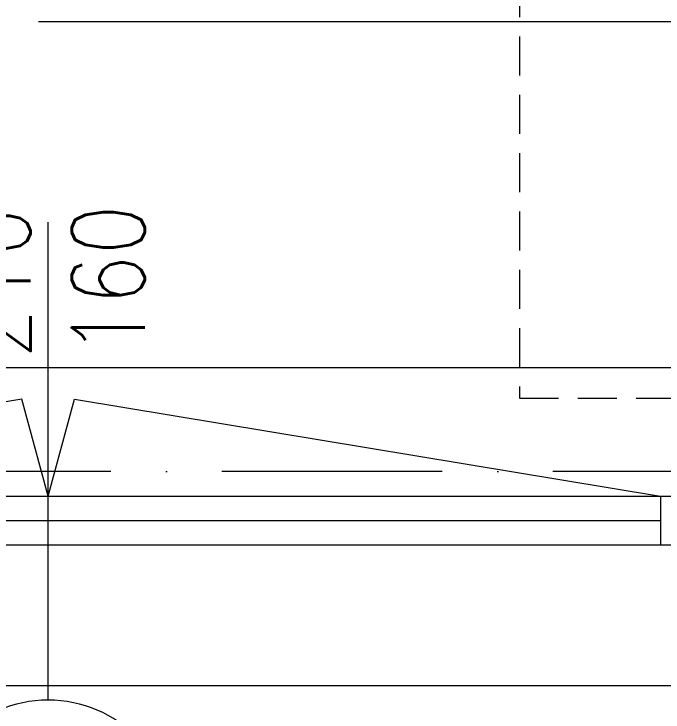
# Model space of a CAD drawing. Header units: millimetres. Extents: x -105266 to 178069, y 491 to 168574.
# Drawn here: x 9918.3 to 10024.3, y 36381.4 to 36495.4 of the extents above; entities that cross this region are included whole.
import ezdxf
from ezdxf.enums import TextEntityAlignment as Align

# ---------------------------------------------------------------- set-up
doc = ezdxf.new("R2010")
doc.units = ezdxf.units.MM
doc.linetypes.add('ACAD_ISO10W100', pattern=[18, 12, -3, 0, -3])
doc.linetypes.add('HIDDEN', pattern=[9.525, 6.35, -3.175])
for name, color, linetype, lineweight in [('A01_OSIE', 9, 'ACAD_ISO10W100', 9), ('A06_WIDOK', 6, 'Continuous', 15), ('A07_DRZWI_OKNA', 4, 'Continuous', 5), ('A08_OPIS DRZWI_OKIEN', 9, 'Continuous', 9), ('A13_WYPOSAZENIE SANITARNE', 41, 'Continuous', 9), ('A15_OPIS', 4, 'Continuous', 0)]:
    doc.layers.add(name, color=color, linetype=linetype, lineweight=lineweight)
doc.styles.add('ROMANS', font='romans', dxfattribs={"width": 0.7})
doc.styles.add('WYM', font='ROMANS.SHX', dxfattribs={"width": 0.75})

# ---------------------------------------------------------------- blocks, each defined once
blk = doc.blocks.new('drzwi opis')
blk.add_line((0, 95.56), (0, -15.56))
blk.add_circle((0, 124.88), 29.32)
at = {"style": 'ROMANS', "width": 0.7}
for tag, p in [('WDNR', (1.09, 127.47)), ('WDPPOZ', (0, 102.7))]:
    blk.add_attdef(tag, text='', height=17, dxfattribs=at).set_placement(p, align=Align.CENTER)
for tag, p in [('WDS', (-4.07, -6.01)), ('WDH', (22.49, -6.37))]:
    blk.add_attdef(tag, text='', height=17, rotation=90, dxfattribs=at).set_placement(p, align=Align.CENTER)

msp = doc.modelspace()

# ---------------------------------------------------------------- linework, layer by layer
at = {"layer": 'A01_OSIE', "linetype": 'ACAD_ISO10W100', "ltscale": 3}
msp.add_lwpolyline([(11503.04, 36420.67), (9190.4, 36420.67)], dxfattribs=at)
at = {"layer": 'A06_WIDOK'}
for points in [[(9815.89, 36432.67), (9815.89, 36437.67), (10031.89, 36437.67), (10031.89, 36432.67)], [(9923.89, 36416.67), (9919.61, 36432.5), (9823.89, 36416.67)], [(9923.89, 36416.67), (9928.18, 36432.5), (10023.89, 36416.67)], [(10031.89, 36388.67), (10031.89, 36385.67), (9815.89, 36385.67), (9815.89, 36388.67)]]:
    msp.add_lwpolyline(points, dxfattribs=at)
at = {"layer": 'A07_DRZWI_OKNA'}
for p, q in [((10023.89, 36416.67), (10023.89, 36408.67)), ((9823.89, 36412.67), (10023.89, 36412.67))]:
    msp.add_line(p, q, dxfattribs=at)
msp.add_lwpolyline([(10031.89, 36408.67), (9815.89, 36408.67), (9815.89, 36416.67), (10031.89, 36416.67)], dxfattribs=at)
at = {"layer": 'A13_WYPOSAZENIE SANITARNE', "linetype": 'HIDDEN'}
msp.add_lwpolyline([(10110.89, 36432.67), (10110.89, 36672.67), (10000.89, 36672.67), (10000.89, 36432.67)], close=True, dxfattribs=at)
at = {"layer": 'A15_OPIS'}
msp.add_lwpolyline([(9922.33, 36494.13), (10028.63, 36494.13), (10082.28, 36440.48)], dxfattribs=at)

# ---------------------------------------------------------------- block references
at = {"layer": 'A08_OPIS DRZWI_OKIEN'}
ref = msp.add_blockref('drzwi opis', (9923.89, 36450.43), dxfattribs=dict(at, xscale=-0.702000000001135, yscale=0.702000000001135, zscale=0.702000000001135, rotation=180))
ref.add_attrib('WDS', '216', dxfattribs={"layer": '0', "height": 11.934, "rotation": 90, "style": 'WYM', "width": 0.8}).set_placement((9921.03, 36451.37), align=Align.CENTER)
ref.add_attrib('WDH', '160', dxfattribs={"layer": '0', "height": 11.934, "rotation": 90, "style": 'WYM', "width": 0.8}).set_placement((9939.68, 36451.94), align=Align.CENTER)

doc.saveas('drawing.dxf')
